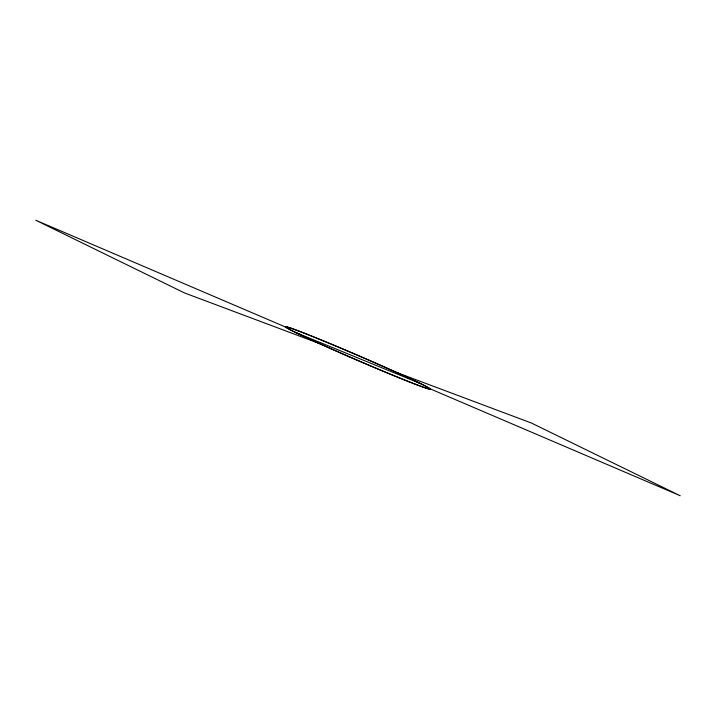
<?xml version="1.0" encoding="UTF-8"?>
<svg xmlns="http://www.w3.org/2000/svg" width="716" height="716" viewBox="0 0 716 716"><rect width="100%" height="100%" fill="white"/><g stroke="black" fill="none" stroke-linecap="round" stroke-linejoin="round"><path stroke-width="1.07" d="M319.211 343.456L184.531 292.951L35.8 220.26L285.952 327.203M396.789 372.544L531.469 423.049L680.2 495.74L430.048 388.797M295.914 332.6L420.086 383.4M319.963 343.796A78.671 2.336 23.3 0 0 430.226 389.155A78.671 2.336 23.3 0 0 323.811 341.049A78.671 2.336 23.3 0 0 319.963 343.796M319.067 343.403A78.832 2.336 23.3 0 0 430.343 389.236A78.832 2.336 23.3 0 0 324.59 341.362A78.832 2.336 23.3 0 0 319.067 343.403"/></g></svg>
